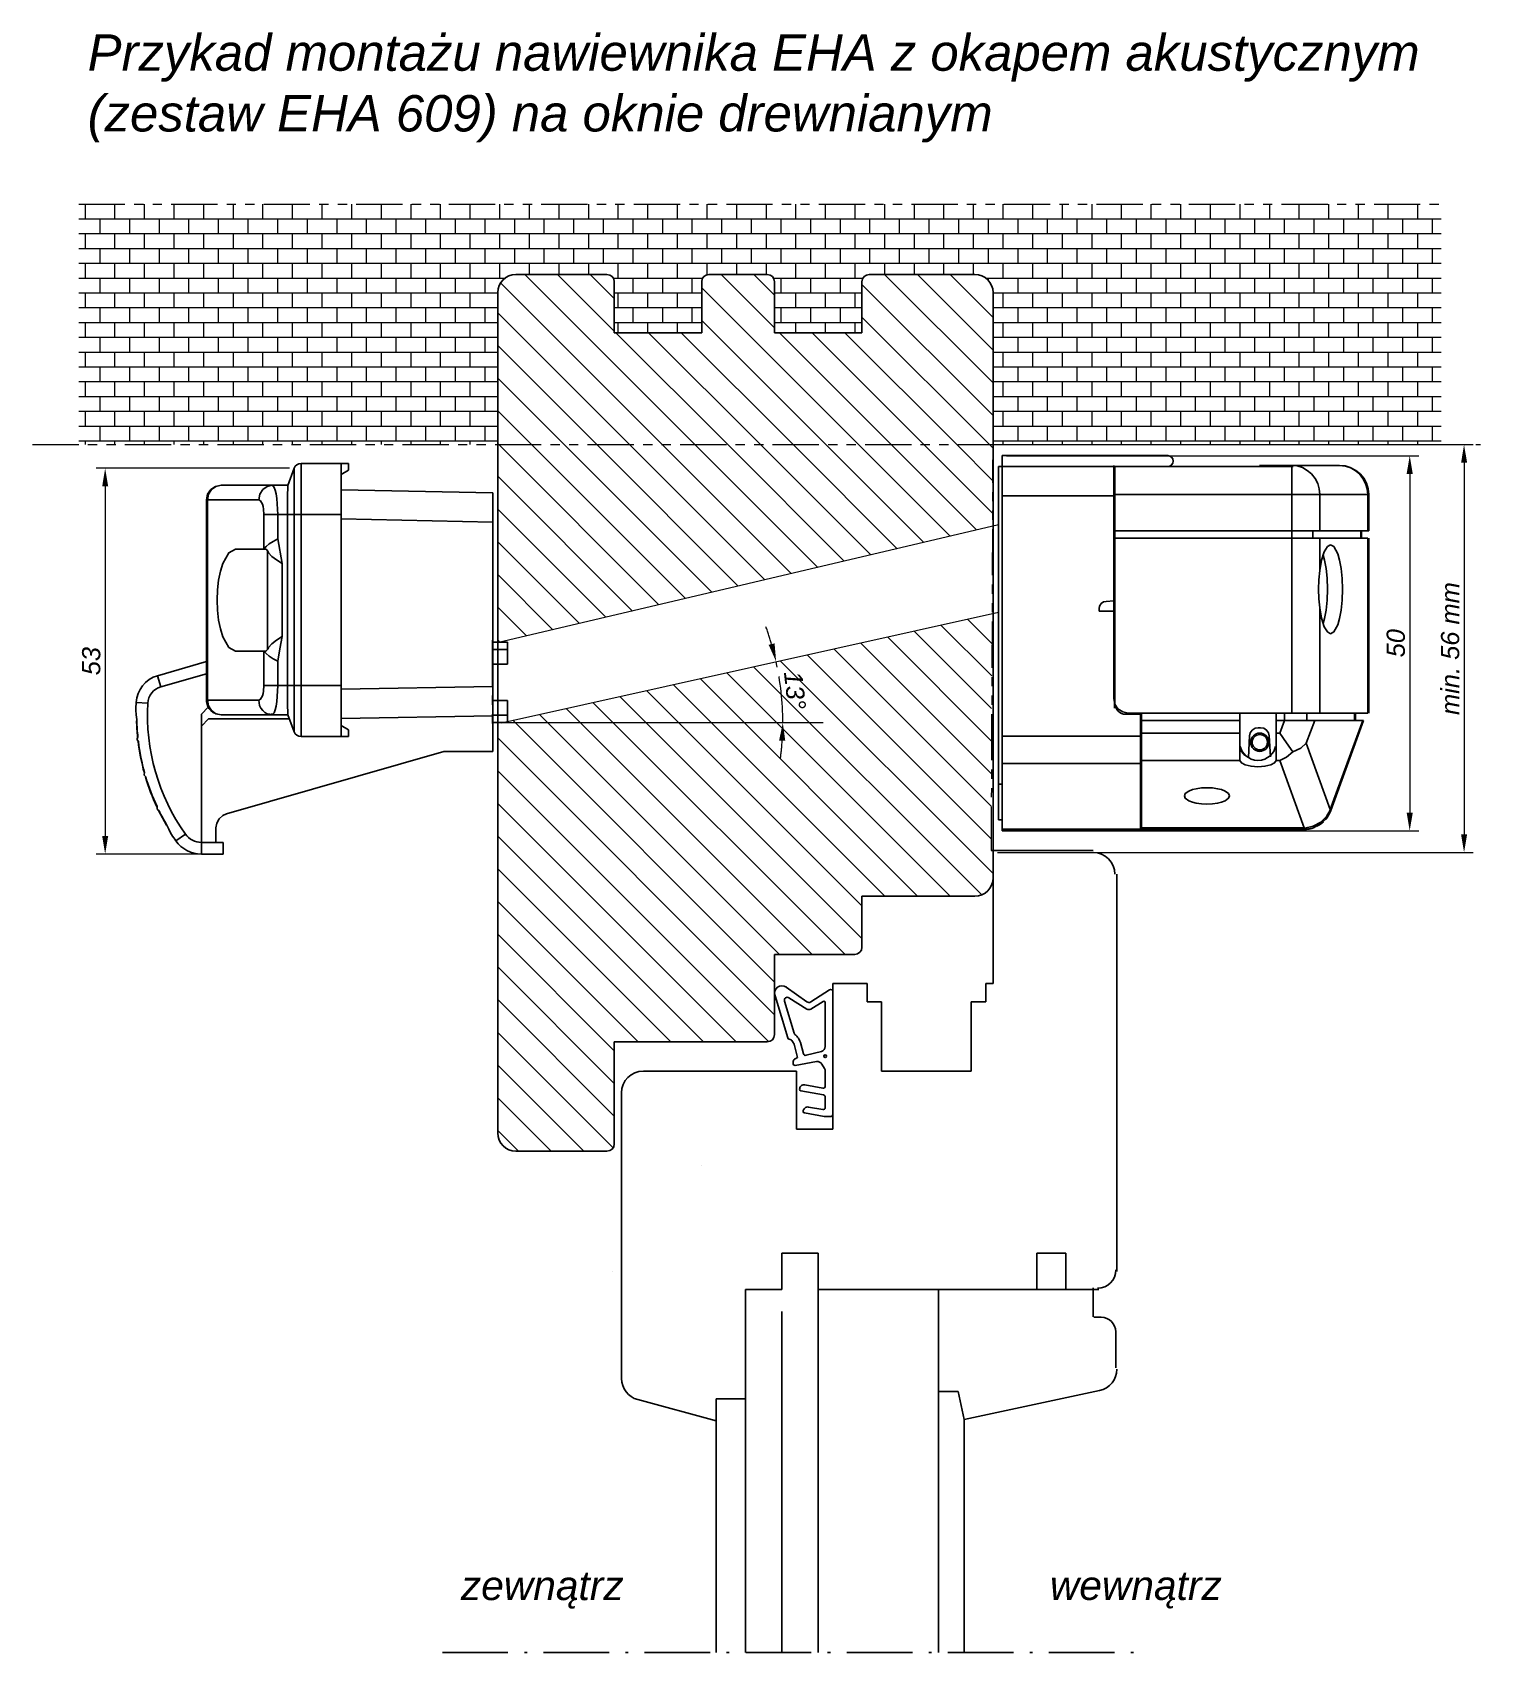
# Model space of a CAD drawing. Extents: x 147 to 348, y 40 to 262.
import ezdxf

# ---------------------------------------------------------------- set-up
doc = ezdxf.new("R2010")
doc.units = 0
doc.linetypes.add('ACAD_ISO10W100', pattern=[18.5, 12, -3, 0.5, -3])
doc.linetypes.add('PHANTOM', pattern=[12.7, 6.35, -1.27, 1.27, -1.27, 1.27, -1.27])
doc.layers.get('0').update_dxf_attribs({"linetype": 'CONTINUOUS'})
doc.layers.get('DEFPOINTS').update_dxf_attribs({"linetype": 'CONTINUOUS'})
for name, color, linetype in [('KONTURY', 7, 'CONTINUOUS'), ('POMOCNA', 1, 'CONTINUOUS'), ('WYM_GLOB', 5, 'CONTINUOUS')]:
    doc.layers.add(name, color=color, linetype=linetype)
doc.styles.get("Standard").update_dxf_attribs({"font": 'ARIALI.TTF'})
doc.dimstyles.get("Standard").update_dxf_attribs({"dimtxt": 0.18, "dimasz": 0.18, "dimexe": 0.18, "dimexo": 0.0625, "dimgap": 0.09, "dimtad": 0, "dimtih": 1, "dimtoh": 1, "dimdec": 4, "dimzin": 0, "dimdsep": 46, "dimtxsty": 'Standard', "dimcen": 0.09, "dimadec": 0, "dimazin": 0, "dimtfac": 1, "dimtdec": 4, "dimtofl": 0, "dimtmove": 0, "dimatfit": 3, "dimfxl": 0, "dimtolj": 1, "dimtzin": 0, "dimarcsym": 0})
pattern_1 = [(135, (16.253, 0.8548), (-2.245064, -2.245064), [])]

# ---------------------------------------------------------------- blocks, each defined once
blk = doc.blocks.new('A$C180D4E48')
at = {"color": 7}
blk.add_text('wewnątrz', height=4, dxfattribs=at).set_placement((0.47, 1.42))
blk = doc.blocks.new('A$C5F74004E')
at = {"color": 7}
blk.add_text('zewnątrz', height=4, dxfattribs=at).set_placement((0.45, 1.4))
blk = doc.blocks.new('łącznik akustyczny')
at = {"color": 7, "linetype": 'Continuous'}
for p, q in [((26.98, -4.45), (4.23, -4.45)), ((11.48, -5.95), (4.23, -5.95)), ((26.98, -5.95), (11.48, -5.95)), ((11.48, -9.95), (11.48, -5.95)), ((26.98, -4.45), (26.98, -5.95)), ((26.98, -5.95), (26.98, -9.95)), ((26.98, -5.95), (27.48, -5.95)), ((27.48, -49.54), (27.48, -5.95)), ((11.48, -38.45), (11.48, -9.95)), ((11.48, -9.95), (26.98, -9.95)), ((26.98, -9.95), (26.98, -42.96)), ((9.98, -39.95), (7.98, -39.95)), ((7.98, -39.95), (7.98, -42.96)), ((7.98, -42.96), (7.98, -46.72)), ((7.98, -42.96), (26.98, -42.96)), ((26.98, -42.96), (26.98, -46.72)), ((7.98, -55.71), (7.98, -46.72)), ((7.98, -46.72), (26.98, -46.72)), ((26.98, -46.72), (26.98, -55.71)), ((26.98, -49.54), (27.48, -49.54)), ((27.48, -54.45), (27.48, -49.54)), ((26.98, -54.45), (27.48, -54.45)), ((7.98, -55.95), (7.98, -55.71)), ((26.98, -55.71), (7.98, -55.71)), ((26.98, -55.95), (7.98, -55.95)), ((26.98, -55.71), (26.98, -55.95))]:
    blk.add_line(p, q, dxfattribs=at)
for centre, radius, start, end in [((4.23, -5.2), 0.75, 90, 270), ((9.98, -38.45), 1.5, 270, 360)]:
    blk.add_arc(centre, radius, start, end, dxfattribs=at)
blk = doc.blocks.new('*D25')
at = {"layer": 'DEFPOINTS', "color": 0, "linetype": 'Continuous', "lineweight": 0}
for p in [(280.25, 204.05), (280.25, 152.55), (336.21, 152.55)]:
    blk.add_point(p, dxfattribs=at)
at = {"layer": 'POMOCNA', "color": 0, "linetype": 'Continuous', "lineweight": 0}
for p, q in [((280.88, 204.05), (337.46, 204.05)), ((336.21, 201.55), (336.21, 155.05)), ((280.88, 152.55), (337.46, 152.55))]:
    blk.add_line(p, q, dxfattribs=at)
for points in [[(335.79, 201.55), (336.63, 201.55), (336.21, 204.05)], [(335.79, 155.05), (336.63, 155.05), (336.21, 152.55)]]:
    blk.add_solid(points, dxfattribs=at)
at = {"layer": 'POMOCNA', "color": 0, "linetype": 'Continuous', "lineweight": 0, "insert": (334.31, 178.3), "char_height": 2.5, "attachment_point": 5, "rotation": 90}
blk.add_mtext('\\A1;{\\fArial|b0|i1|c238|p34;50}', dxfattribs=at)
blk = doc.blocks.new('*D26')
at = {"layer": 'DEFPOINTS', "color": 0, "linetype": 'PHANTOM', "lineweight": 0}
for p in [(279.75, 182.55), (250.06, 170.23), (210.36, 167.43), (211.56, 167.38), (268.25, 167.43)]:
    blk.add_point(p, dxfattribs=at)
at = {"layer": 'POMOCNA', "color": 0, "linetype": 'PHANTOM', "lineweight": 0}
for start, end in [(16.2709, 20.002), (0, 12.5399), (352.5379, 356.2689)]:
    blk.add_arc((211.76, 167.43), 38.4, start, end, dxfattribs=at)
for points in [[(249.03, 178.29), (248.22, 178.08), (249.25, 175.77)], [(249.66, 164.94), (250.5, 164.92), (250.16, 167.43)]]:
    blk.add_solid(points, dxfattribs=at)
at = {"layer": 'POMOCNA', "color": 0, "linetype": 'PHANTOM', "lineweight": 0, "insert": (251.82, 171.83), "char_height": 2.5, "attachment_point": 5, "rotation": 276.2699}
blk.add_mtext('\\A1;13°', dxfattribs=at)
blk = doc.blocks.new('*D27')
at = {"layer": 'DEFPOINTS', "color": 0, "linetype": 'Continuous', "lineweight": 0}
for p in [(278.97, 205.57), (279.03, 149.58), (343.67, 149.58)]:
    blk.add_point(p, dxfattribs=at)
at = {"layer": 'POMOCNA', "color": 0, "linetype": 'Continuous', "lineweight": 0}
for p, q in [((279.6, 205.57), (344.92, 205.57)), ((343.67, 203.07), (343.67, 152.08)), ((279.65, 149.58), (344.92, 149.58))]:
    blk.add_line(p, q, dxfattribs=at)
for points in [[(343.26, 203.07), (344.09, 203.07), (343.67, 205.57)], [(343.26, 152.08), (344.09, 152.08), (343.67, 149.58)]]:
    blk.add_solid(points, dxfattribs=at)
at = {"layer": 'POMOCNA', "color": 0, "linetype": 'Continuous', "lineweight": 0, "insert": (341.77, 177.57), "char_height": 2.5, "attachment_point": 5, "rotation": 90}
blk.add_mtext('\\A1;{\\fArial|b0|i1|c238|p34;min. 56 mm}', dxfattribs=at)
blk = doc.blocks.new('*D28')
at = {"layer": 'DEFPOINTS', "color": 0, "linetype": 'Continuous', "lineweight": 0}
for p in [(183.09, 202.32), (157.15, 149.36), (173.36, 149.36)]:
    blk.add_point(p, dxfattribs=at)
at = {"layer": 'POMOCNA', "color": 0, "linetype": 'Continuous', "lineweight": 0}
for p, q in [((182.47, 202.32), (155.9, 202.32)), ((157.15, 199.82), (157.15, 151.86)), ((172.73, 149.36), (155.9, 149.36))]:
    blk.add_line(p, q, dxfattribs=at)
for points in [[(156.74, 199.82), (157.57, 199.82), (157.15, 202.32)], [(156.74, 151.86), (157.57, 151.86), (157.15, 149.36)]]:
    blk.add_solid(points, dxfattribs=at)
at = {"layer": 'POMOCNA', "color": 0, "linetype": 'Continuous', "lineweight": 0, "insert": (155.25, 175.84), "char_height": 2.5, "attachment_point": 5, "rotation": 90}
blk.add_mtext('\\A1;{\\fArial|b0|i1|c238|p34;53}', dxfattribs=at)

msp = doc.modelspace()

# ---------------------------------------------------------------- hatches: boundary and pattern name
at = {"layer": 'POMOCNA', "linetype": 'PHANTOM', "lineweight": 0}
h = msp.add_hatch(dxfattribs=at)
h.set_pattern_fill('AR-B816', color=0, scale=0.01, style=0)
h.set_pattern_definition([(0, (16.253, 0.8548), (0, 2.032), []), (90, (16.253, 0.8548), (-2.032, 2.032), [2.032, -2.032])])
h.paths.add_polyline_path([(213.52611, 228.92796), (226.02611, 228.92796, -0.414213562), (227.02611, 227.92796), (227.02611, 220.92796), (239.02611, 220.92796), (239.02611, 227.92796, -0.414213562), (240.02611, 228.92796), (248.02611, 228.92796, -0.414213562), (249.02611, 227.92796), (249.02611, 220.92796), (261.02611, 220.92796), (261.02611, 227.92796, -0.414213562), (262.02611, 228.92796), (276.52611, 228.92796, -0.414213562), (279.02611, 226.42796), (279.02611, 205.56694), (340.52688, 205.56694), (340.52688, 238.59157), (153.51485, 238.59157), (153.51485, 205.56694), (211.02611, 205.56694), (211.02611, 226.42796, -0.414213562)])
at = {"layer": 'POMOCNA', "linetype": 'Continuous', "lineweight": 0}
h = msp.add_hatch(dxfattribs=at)
h.set_pattern_fill('ANSI31', color=0, angle=90, style=0)
h.set_pattern_definition(pattern_1)
h.paths.add_polyline_path([(227.02611, 227.92796, 0.414213562), (226.02611, 228.92796), (213.52611, 228.92796, 0.414213562), (211.02611, 226.42796), (211.02611, 205.56694), (279.02611, 205.56694), (279.02611, 226.42796, 0.414213562), (276.52611, 228.92796), (262.02611, 228.92796, 0.414213562), (261.02611, 227.92796), (261.02611, 220.92796), (249.02611, 220.92796), (249.02611, 227.92796, 0.414213562), (248.02611, 228.92796), (240.02611, 228.92796, 0.414213562), (239.02611, 227.92796), (239.02611, 220.92796), (227.02611, 220.92796)])
h = msp.add_hatch(dxfattribs=at)
h.set_pattern_fill('ANSI31', color=0, angle=90, style=0)
h.set_pattern_definition(pattern_1)
h.paths.add_polyline_path([(278.92771, 194.35819), (278.97179, 205.56694), (211.02611, 205.56694), (211.02611, 178.42997), (211.2671, 178.42997)])
h = msp.add_hatch(dxfattribs=at)
h.set_pattern_fill('ANSI31', color=0, angle=90, style=0)
h.set_pattern_definition(pattern_1)
h.paths.add_polyline_path([(249.02611, 135.57806), (260.02611, 135.57806, 0.414213562), (261.02611, 136.57806), (261.02611, 143.57806), (276.52611, 143.57806, 0.414213562), (279.02611, 146.07806), (279.02611, 149.85129), (278.75269, 149.85129), (278.88052, 182.35841), (212.35657, 167.56182), (212.35657, 167.42997), (211.02611, 167.42997), (211.02611, 111.07806, 0.414213562), (213.52611, 108.57806), (226.02611, 108.57806, 0.414213562), (227.02611, 109.57806), (227.02611, 123.57806), (248.02611, 123.57806, 0.414213562), (249.02611, 124.57806)])
h.paths.add_polyline_path([(253.38278, 175.0358), (254.04133, 169.04185), (250.26121, 168.62653), (249.60266, 174.62048)], flags=24)

# ---------------------------------------------------------------- linework, layer by layer
at = {"color": 7, "linetype": 'Continuous'}
for p, q in [((184.03067, 202.97997), (189.55657, 202.97997)), ((184.03067, 202.97997), (184.03067, 195.97997)), ((189.55657, 202.97997), (189.55657, 195.97997)), ((189.55657, 202.97997), (190.55657, 202.97997)), ((190.55657, 202.97997), (190.55657, 202.03882)), ((295.58104, 202.71034), (295.58104, 198.71034)), ((295.80424, 202.5765), (320.23236, 202.5765)), ((315.58104, 202.71034), (326.58104, 202.71034)), ((320.00915, 202.71034), (326.58104, 202.71034)), ((320.00915, 198.71034), (320.00915, 202.71034)), ((183.09098, 202.32199), (182.23625, 199.97364)), ((189.55657, 201.46147), (190.55657, 202.03882)), ((171.05657, 197.97997), (171.05657, 170.47997)), ((171.17718, 197.97997), (171.05657, 197.97997)), ((171.17718, 197.97997), (171.17718, 170.47997)), ((171.17718, 197.97997), (178.22097, 197.97997)), ((173.05657, 199.97997), (180.10036, 199.97997)), ((180.10036, 199.97997), (182.23855, 199.97997)), ((189.55657, 199.36328), (210.35657, 198.92976)), ((210.35657, 194.93034), (210.35657, 198.92976)), ((295.58104, 198.71034), (295.58104, 193.71034)), ((295.58104, 198.71034), (320.00915, 198.71034)), ((320.00915, 198.71034), (320.00915, 193.71034)), ((320.00915, 198.71034), (323.87286, 198.71034)), ((323.87286, 193.71034), (323.87286, 198.71034)), ((323.87286, 198.71034), (330.44474, 198.71034)), ((330.44474, 198.71034), (330.44474, 193.71034)), ((330.44474, 198.71034), (330.58104, 198.71034)), ((330.58104, 198.71034), (330.58104, 193.71034)), ((178.94891, 191.22997), (178.94891, 195.97997)), ((180.8283, 195.97997), (178.94891, 195.97997)), ((182.15666, 195.97997), (180.8283, 195.97997)), ((180.8283, 192.63039), (180.8283, 195.97997)), ((182.15666, 195.97997), (182.15666, 172.47997)), ((182.15666, 195.97997), (183.09098, 195.97997)), ((184.03067, 195.97997), (183.09098, 195.97997)), ((183.09098, 195.97997), (183.09098, 172.47997)), ((184.03067, 195.97997), (189.55657, 195.97997)), ((184.03067, 172.47997), (184.03067, 195.97997)), ((189.55657, 195.97997), (189.55657, 172.47997)), ((210.35657, 194.93034), (189.55657, 195.36386)), ((210.35657, 172.34828), (210.35657, 194.93034)), ((295.58104, 193.71034), (320.00915, 193.71034)), ((295.58104, 193.71034), (295.58104, 192.71034)), ((320.00915, 193.71034), (323.87286, 193.71034)), ((320.00915, 193.71034), (320.00915, 192.71034)), ((322.90693, 192.71034), (322.90693, 193.71034)), ((323.87286, 193.71034), (330.44474, 193.71034)), ((329.47882, 193.71034), (329.47882, 192.71034)), ((329.58104, 192.71034), (329.58104, 193.71034)), ((330.44474, 193.71034), (330.58104, 193.71034)), ((181.42788, 189.22997), (180.8283, 192.63039)), ((295.58104, 170.71034), (295.58104, 192.71034)), ((295.58104, 192.71034), (320.00915, 192.71034)), ((323.87286, 192.71034), (320.00915, 192.71034)), ((320.00915, 192.71034), (322.90693, 192.71034)), ((320.00915, 192.71034), (320.00915, 168.71034)), ((323.87286, 192.71034), (330.44474, 192.71034)), ((323.87286, 188.27368), (323.87286, 192.71034)), ((330.44474, 192.71034), (330.44474, 168.71034)), ((330.58104, 192.71034), (330.58104, 168.71034)), ((175.06024, 191.22997), (178.94891, 191.22997)), ((178.94891, 191.22997), (179.17515, 191.22997)), ((179.42788, 177.447), (179.42788, 191.01164)), ((181.42788, 179.22997), (181.42788, 189.22997)), ((293.58104, 182.71034), (293.58104, 183.05175)), ((295.58104, 182.71034), (293.58104, 182.71034)), ((294.5287, 184.05038), (295.58104, 184.10553)), ((323.87286, 168.71034), (323.87286, 183.147)), ((212.35657, 178.42997), (210.35657, 178.42997)), ((212.35657, 177.42997), (212.35657, 178.42997)), ((164.34607, 173.84993), (171.05657, 175.77413)), ((178.94891, 177.22997), (175.06024, 177.22997)), ((179.17538, 177.22997), (178.94891, 177.22997)), ((178.94891, 172.47997), (178.94891, 177.22997)), ((180.8283, 172.47997), (180.8283, 175.82956)), ((212.35657, 177.42997), (210.35657, 177.42997)), ((212.35657, 175.42997), (212.35657, 177.42997)), ((164.78709, 172.31191), (164.34607, 173.84993)), ((171.05657, 174.10965), (164.78709, 172.31191)), ((210.35657, 175.42997), (212.35657, 175.42997)), ((178.94891, 172.47997), (180.8283, 172.47997)), ((182.15666, 172.47997), (180.8283, 172.47997)), ((183.09098, 172.47997), (182.15666, 172.47997)), ((183.09098, 172.47997), (184.03067, 172.47997)), ((184.03067, 172.47997), (184.03067, 165.47997)), ((189.55657, 172.47997), (184.03067, 172.47997)), ((189.55657, 172.47997), (189.55657, 165.47997)), ((189.55657, 171.98522), (210.35657, 172.34828)), ((210.35657, 168.34889), (210.35657, 172.34828)), ((161.40398, 170.16587), (161.40398, 170.16587)), ((163.00146, 170.07595), (161.40398, 170.16587)), ((170.35657, 168.56016), (171.30746, 169.51105)), ((171.05657, 170.47997), (171.17718, 170.47997)), ((171.17718, 170.47997), (178.22097, 170.47997)), ((212.35657, 170.42997), (210.35657, 170.42997)), ((212.35657, 168.42997), (212.35657, 170.42997)), ((170.35657, 168.56016), (170.35657, 166.92999)), ((171.35657, 167.92997), (170.35657, 166.92997)), ((170.35657, 166.92997), (170.35657, 150.96016)), ((182.43874, 167.92997), (171.35657, 167.92997)), ((180.10036, 168.47997), (173.05657, 168.47997)), ((179.75838, 168.51336), (180.23282, 168.54675)), ((179.76569, 168.5479), (180.10036, 168.47997)), ((179.93303, 168.56016), (180.17686, 168.56016)), ((180.22483, 168.61044), (180.10036, 168.47997)), ((182.23855, 168.47997), (180.10036, 168.47997)), ((182.23625, 168.4863), (183.09098, 166.13795)), ((210.35657, 168.34889), (189.55657, 167.98583)), ((190.55657, 166.42113), (189.55657, 166.99848)), ((210.35657, 168.42997), (212.35657, 168.42997)), ((210.35657, 163.42997), (210.35657, 168.34889)), ((210.35657, 167.42997), (212.35657, 167.42997)), ((212.35657, 168.42997), (212.35657, 167.42997)), ((320.00915, 168.71034), (297.58104, 168.71034)), ((299.38104, 168.71034), (299.38104, 167.71034)), ((299.38104, 167.71034), (312.88104, 167.71034)), ((299.38104, 167.71034), (299.38104, 165.96395)), ((312.88104, 168.71034), (312.88104, 167.71034)), ((312.88104, 167.71034), (312.88104, 165.96395)), ((317.88104, 168.71034), (317.88104, 167.71034)), ((317.88104, 167.71034), (317.88104, 165.96395)), ((317.88104, 167.71034), (319.04339, 167.71034)), ((319.04339, 167.71034), (318.38533, 165.96395)), ((319.04168, 168.71034), (319.65915, 168.71034)), ((319.04168, 167.71034), (319.04168, 168.71034)), ((319.04339, 167.71034), (323.18959, 167.71034)), ((320.00915, 168.71034), (323.87286, 168.71034)), ((323.18959, 167.71034), (322.01602, 164.59587)), ((322.08071, 168.71034), (322.08071, 167.71034)), ((323.18959, 167.71034), (329.75296, 167.71034)), ((330.44474, 168.71034), (323.87286, 168.71034)), ((325.29673, 155.46694), (329.75296, 167.71034)), ((329.88104, 167.71034), (325.37943, 155.34226)), ((328.65293, 167.71034), (328.65293, 168.71034)), ((328.75104, 168.71034), (328.75104, 167.71034)), ((329.75296, 167.71034), (329.88104, 167.71034)), ((184.03067, 165.47997), (189.55657, 165.47997)), ((189.55657, 165.47997), (190.55657, 165.47997)), ((190.55657, 165.47997), (190.55657, 166.42113)), ((299.38104, 165.96395), (299.38104, 162.20518)), ((299.38104, 165.96395), (312.88104, 165.96395)), ((312.88104, 165.96395), (312.88104, 164.71034)), ((312.88104, 164.71034), (312.88104, 162.25585)), ((314.22144, 165.57315), (314.0674, 162.63394)), ((315.74228, 166.71034), (315.4198, 166.71034)), ((317.08974, 162.72816), (316.94064, 165.57315)), ((317.88104, 165.96395), (317.88104, 164.71034)), ((317.88104, 165.96395), (318.38533, 165.96395)), ((317.88104, 164.71034), (317.88104, 162.25585)), ((322.01602, 164.59587), (325.29673, 155.46694)), ((173.80529, 154.87557), (203.63803, 163.42997)), ((203.63803, 163.42997), (210.35657, 163.42997)), ((299.38104, 162.20518), (299.38104, 152.95157)), ((312.88452, 162.20518), (299.38104, 162.20518)), ((312.88452, 162.20518), (312.88104, 162.25585)), ((317.88104, 162.25585), (317.87756, 162.20518)), ((317.87756, 162.20518), (318.38533, 162.20518)), ((318.38533, 162.20518), (321.71084, 152.95157)), ((325.29673, 155.46694), (325.28155, 155.38149)), ((325.35227, 155.26985), (325.37943, 155.34226)), ((168.15587, 152.10036), (166.84879, 151.17757)), ((172.35657, 150.96016), (172.35657, 152.95305)), ((299.38104, 152.95157), (299.38104, 152.71034)), ((321.71084, 152.95157), (299.38104, 152.95157)), ((321.62065, 152.71034), (299.38104, 152.71034)), ((321.62065, 152.71034), (315.88104, 152.71034)), ((321.75049, 152.71245), (321.62065, 152.71034)), ((321.71084, 152.95157), (321.82734, 152.91757)), ((166.84879, 151.17757), (166.84879, 151.17757)), ((170.35657, 150.96016), (172.35657, 150.96016)), ((170.35657, 150.96016), (170.35657, 149.36016)), ((173.35657, 149.36016), (170.35657, 149.36016)), ((173.35657, 150.96016), (172.35657, 150.96016)), ((173.35657, 150.96016), (173.35657, 149.36016))]:
    msp.add_line(p, q, dxfattribs=at)
at = {"color": 0}
for p, q in [((249.10346, 129.8791), (250.8481, 124.13204)), ((250.40308, 129.18243), (251.71909, 124.75674)), ((253.48254, 128.081), (250.9987, 129.63551)), ((253.99964, 129.06633), (256.56346, 130.72052)), ((254.01406, 128.08162), (255.68099, 129.13033)), ((257.02611, 130.46843), (257.02611, 113.62546)), ((255.98749, 122.95107), (255.98749, 128.96105)), ((251.51149, 123.63695), (251.72622, 123.25333)), ((251.72622, 123.25333), (252.18699, 121.43494)), ((252.29684, 124.07653), (252.51157, 123.6929)), ((252.51157, 123.6929), (252.59865, 123.47439)), ((252.59865, 123.47439), (252.98549, 121.94777)), ((251.84838, 120.34684), (254.80482, 120.86437)), ((252.18699, 121.43494), (251.87727, 121.26743)), ((253.35093, 121.73089), (255.46165, 122.27308)), ((255.52996, 120.52791), (255.89194, 119.9082)), ((255.98749, 117.51577), (255.98749, 119.55514)), ((252.46197, 117.08721), (252.4799, 117.18559)), ((255.74129, 116.2862), (252.62287, 116.85459)), ((255.6337, 117.22064), (253.17777, 117.66828)), ((255.98749, 114.57049), (255.98749, 115.99106)), ((255.82611, 113.32546), (253.13536, 113.8159)), ((255.6337, 114.27536), (253.67777, 114.63186)), ((256.72611, 113.32546), (255.82611, 113.32546))]:
    msp.add_line(p, q, dxfattribs=at)
msp.add_line((250.64396, 131.10247), (253.43762, 129.076))
at = {"color": 0, "linetype": 'Continuous'}
msp.add_line((239.02611, 106.57806), (239.02611, 106.57806), dxfattribs=at)
at = {"color": 7, "linetype": 'Continuous', "flags": 128}
for points in [[(184.03067, 202.97997), (183.72997, 202.93369), (183.4571, 202.79912), (183.23732, 202.58873), (183.09098, 202.32199)], [(320.00915, 202.71034), (320.76292, 202.63348), (321.48773, 202.40586), (322.15571, 202.03622), (322.7412, 201.53877), (323.22171, 200.93262), (323.57875, 200.24108), (323.79862, 199.4907), (323.87286, 198.71034)], [(330.44474, 198.71034), (330.3705, 199.4907), (330.15063, 200.24108), (329.79359, 200.93262), (329.31309, 201.53877), (328.7276, 202.03622), (328.05961, 202.40586), (327.33481, 202.63348), (326.58104, 202.71034)], [(183.09098, 195.97997), (183.09098, 198.40695), (183.09098, 200.46446), (183.09098, 201.83924), (183.09098, 202.32199)], [(173.05657, 199.97997), (172.2912, 199.82773), (171.64236, 199.39418), (171.20881, 198.74534), (171.05657, 197.97997)], [(173.05657, 199.97997), (172.33736, 199.82773), (171.72764, 199.39419), (171.32024, 198.74534), (171.17718, 197.97997)], [(178.22097, 197.97997), (178.36403, 198.74534), (178.77143, 199.39419), (179.38115, 199.82773), (180.10036, 199.97997)], [(178.94891, 195.97997), (178.8978, 196.71616), (178.83026, 197.07439), (178.73571, 197.39419), (178.48893, 197.83955), (178.22097, 197.97997)], [(180.8283, 195.97997), (180.77719, 197.45235), (180.71053, 198.16069), (180.61509, 198.8084), (180.5063, 199.29973), (180.36831, 199.69912), (180.10036, 199.97997)], [(182.23625, 199.97364), (182.20599, 199.60766), (182.18018, 198.72784), (182.16254, 197.41665), (182.15666, 195.97997)], [(178.94891, 191.22997), (179.24159, 191.58007), (179.68115, 191.93018), (180.22689, 192.28028), (180.8283, 192.63039)], [(325.35603, 191.81034), (324.90682, 191.57544), (324.476, 190.85069), (324.11874, 189.69625), (323.87286, 188.27368)], [(325.35603, 179.61034), (325.81369, 179.85434), (326.33672, 180.83034), (326.58749, 181.69938), (326.79823, 182.83975), (326.94023, 184.2088), (326.99052, 185.71034), (326.94023, 187.21188), (326.79823, 188.58093), (326.58749, 189.7213), (326.33672, 190.59034), (325.81369, 191.56634), (325.35603, 191.81034)], [(175.06024, 177.22997), (174.11047, 177.73454), (173.28687, 179.20396), (172.96267, 180.25663), (172.71755, 181.47831), (172.56452, 182.82202), (172.51245, 184.22997), (172.56452, 185.63792), (172.71755, 186.98163), (172.96267, 188.20332), (173.28687, 189.25598), (174.11047, 190.7254), (175.06024, 191.22997)], [(179.17515, 191.22997), (179.19369, 191.2282), (179.20332, 191.22632), (179.2133, 191.22362), (179.25615, 191.20347), (179.34837, 191.12122), (179.43639, 190.99992), (179.52077, 190.84041)], [(179.53907, 190.86482), (179.58013, 190.72997), (180.01367, 190.22997), (180.66252, 189.72997), (181.42788, 189.22997)], [(324.32856, 190.37425), (324.51695, 189.72131), (324.7278, 188.58134), (324.86962, 187.21197), (324.9199, 185.71034), (324.86966, 184.2088), (324.72767, 182.83939), (324.51696, 181.69936), (324.32855, 181.04646)], [(323.87286, 183.147), (323.73454, 184.3952), (323.67522, 185.71034), (323.73454, 187.02549), (323.87286, 188.27368)], [(293.58104, 183.05175), (293.64707, 183.4091), (293.85566, 183.7401), (294.1753, 183.96574), (294.5287, 184.05038)], [(323.87286, 183.147), (324.11874, 181.72443), (324.476, 180.56999), (324.90682, 179.84524), (325.35603, 179.61034)], [(181.42788, 179.22997), (180.66252, 178.72997), (180.01367, 178.22997), (179.58013, 177.72997), (179.53904, 177.59503)], [(180.8283, 175.82956), (181.12809, 177.52979), (181.42788, 179.22997)], [(178.94891, 177.22997), (179.24159, 176.87987), (179.68115, 176.52976), (180.22689, 176.17966), (180.8283, 175.82956)], [(179.52079, 177.61958), (179.4363, 177.45874), (179.34829, 177.33601), (179.25628, 177.25405), (179.21337, 177.23529), (179.2034, 177.23295), (179.19379, 177.23139), (179.17538, 177.22997)], [(178.22097, 170.47997), (178.48893, 170.6204), (178.73571, 171.06576), (178.83026, 171.38555), (178.8978, 171.74378), (178.94891, 172.47997)], [(180.8283, 172.47997), (180.77719, 171.00759), (180.71054, 170.2993), (180.61509, 169.65154), (180.50631, 169.16023), (180.36831, 168.76082), (180.22483, 168.61044)], [(182.23625, 168.4863), (182.20599, 168.85228), (182.18018, 169.73171), (182.16254, 171.04321), (182.15666, 172.47997)], [(183.09098, 166.13795), (183.09098, 166.62071), (183.09098, 167.99548), (183.09098, 170.05299), (183.09098, 172.47997)], [(161.36376, 169.13673), (161.42236, 168.46546), (161.48735, 167.84848), (161.49511, 167.6709)], [(171.05657, 170.47997), (171.05657, 170.47958), (171.05657, 170.47882), (171.05657, 170.47615), (171.05662, 170.4663), (171.05723, 170.42849), (171.06652, 170.28075), (171.2088, 169.71462), (171.31092, 169.5039), (171.3957, 169.36573), (171.64219, 169.06593), (171.97068, 168.80043), (172.4042, 168.58936), (173.05657, 168.47997)], [(171.17718, 170.47997), (171.32024, 169.7146), (171.72764, 169.06576), (172.33736, 168.63221), (173.05657, 168.47997)], [(178.22097, 170.47997), (178.35293, 169.74378), (178.52732, 169.38555), (178.77143, 169.06576), (179.07194, 168.80598), (179.40857, 168.62039), (179.76569, 168.5479)], [(297.58104, 168.71034), (296.81567, 168.86258), (296.16682, 169.29613), (295.73328, 169.94498), (295.58104, 170.71034)], [(161.63971, 165.43527), (161.54392, 165.1606), (161.54635, 165.11087), (161.54676, 165.10712)], [(161.54676, 165.10712), (161.5472, 165.10337), (161.55594, 165.05436), (161.71067, 164.80802)], [(184.03067, 165.47997), (183.72997, 165.52625), (183.4571, 165.66082), (183.23732, 165.87121), (183.09098, 166.13795)], [(315.4198, 166.71034), (314.97513, 166.62491), (314.59377, 166.38079), (314.33002, 166.01273), (314.22144, 165.57315)], [(316.94064, 165.57315), (316.83205, 166.01273), (316.56831, 166.38079), (316.18695, 166.62491), (315.74228, 166.71034)], [(318.38533, 165.96395), (319.31293, 164.62315), (320.1602, 163.39846)], [(320.1602, 163.39846), (321.24337, 163.90611), (322.01602, 164.59587)], [(312.88104, 163.65803), (312.92504, 163.571), (313.43088, 163.02281), (313.70603, 162.85471)], [(317.81114, 164.12332), (317.54384, 163.45643), (317.05605, 162.85445), (316.32316, 162.39466), (315.86969, 162.25856), (315.3817, 162.21034), (314.89416, 162.25821), (314.44038, 162.39406), (313.70682, 162.85374), (313.21944, 163.45436), (312.95094, 164.12332)], [(320.1602, 163.39846), (319.29113, 162.68063), (318.38533, 162.20518)], [(162.55596, 160.54975), (162.50705, 160.263), (162.51769, 160.21436), (162.51872, 160.21073)], [(162.51872, 160.21073), (162.51977, 160.20711), (162.53652, 160.16022), (162.72996, 159.94296)], [(317.87756, 162.20518), (317.66176, 161.88053), (317.12806, 161.60231), (316.33171, 161.41162), (315.86671, 161.3606), (315.38104, 161.34327), (314.89536, 161.3606), (314.43037, 161.41162), (313.63402, 161.60231), (313.10032, 161.88053), (312.88452, 162.20518)], [(311.48104, 157.33959), (311.35704, 157.65552), (310.86104, 158.01658), (310.38233, 158.20109), (309.83986, 158.33516), (309.12537, 158.43471), (308.38104, 158.4679), (307.63675, 158.43472), (306.92222, 158.33516), (306.37978, 158.2011), (305.90104, 158.01658), (305.40504, 157.65552), (305.28104, 157.33959)], [(164.26965, 155.8838), (164.26897, 155.5929), (164.28753, 155.5467), (164.28914, 155.5433)], [(305.28104, 157.33959), (305.40504, 157.02367), (305.90104, 156.66261), (306.37975, 156.47809), (306.92222, 156.34403), (307.63671, 156.24447), (308.38104, 156.21128), (309.12532, 156.24447), (309.83986, 156.34403), (310.3823, 156.47808), (310.86104, 156.66261), (311.35704, 157.02367), (311.48104, 157.33959)], [(164.28914, 155.5433), (164.29078, 155.5399), (164.31507, 155.49644), (164.54186, 155.31426)], [(172.35657, 152.95305), (172.46929, 153.61498), (172.79471, 154.20229), (173.29619, 154.6488), (173.80529, 154.87557)], [(321.75049, 152.71245), (322.88302, 152.91476), (323.93116, 153.44514), (324.78314, 154.26112), (325.35227, 155.26985)], [(325.28155, 155.38149), (324.78566, 154.52616), (323.99624, 153.74427), (322.97725, 153.1811), (321.82735, 152.91757)], [(325.28155, 155.38149), (325.27358, 155.30631), (325.27507, 155.25297), (325.28977, 155.19317), (325.31302, 155.19016), (325.32901, 155.21512), (325.34014, 155.23959), (325.35227, 155.26985)], [(165.60394, 153.34171), (165.89454, 152.77957), (166.13403, 152.26621), (166.26932, 152.02901)], [(321.82735, 152.91757), (321.87329, 152.90062), (321.91131, 152.87845), (321.95222, 152.83815), (321.9629, 152.77207), (321.90128, 152.73025), (321.84055, 152.71854), (321.75049, 152.71245)]]:
    msp.add_lwpolyline(points, dxfattribs=at)
at = {"color": 7, "linetype": 'Continuous'}
for radius in [1.25, 1.05]:
    msp.add_circle((315.63104, 164.71034), radius, dxfattribs=at)
at = {"color": 0}
msp.add_circle((255.97556, 121.61421), 0.18105, dxfattribs=at)
at = {"color": 7, "linetype": 'Continuous'}
for centre, radius, start, end in [((326.58104, 198.71034), 4, 0, 90), ((165.46806, 169.93711), 4.07051, 106, 176.7782357), ((165.46806, 169.93711), 2.47051, 106, 176.7782357), ((191.35657, 168.47985), 30, 176.7782357, 178.7453433), ((191.35657, 168.47985), 28.4, 176.7782357, 215.2217643), ((191.35657, 168.47985), 29.9083, 181.5517639, 185.92245), ((191.35657, 168.47985), 29.87242, 181.5517639, 185.8497047), ((191.35657, 168.47985), 29.9083, 186.9844277, 195.4735813), ((191.35657, 168.47985), 29.87242, 187.0604741, 195.3946153), ((191.35657, 168.47985), 29.9083, 196.5291251, 205.0159594), ((191.35657, 168.47985), 29.87242, 196.6053847, 204.9395259), ((191.35657, 168.47985), 29.9083, 206.0807981, 210.4482361), ((191.35657, 168.47985), 29.87242, 206.1502953, 210.4482361), ((321.62065, 156.71034), 4, 297.7692447, 313.2838288), ((321.62065, 156.71034), 4, 319.1479595, 340), ((191.35657, 168.47985), 30, 213.2546567, 215.2217643), ((170.35657, 153.65403), 2.69387, 215.2217643, 270), ((321.62065, 156.71034), 4, 271.1657606, 291.8144324), ((170.35657, 153.65403), 4.29387, 215.2217643, 270)]:
    msp.add_arc(centre, radius, start, end, dxfattribs=at)
at = {"color": 0}
for centre, radius, start, end in [((250.78649, 129.29644), 0.4, 57.9595866, 196.5601078), ((253.72856, 129.48647), 0.5, 236.0855815, 302.8302603), ((255.78749, 128.96105), 0.2, 0, 122.1750772), ((256.72611, 130.46843), 0.3, 0, 122.8302603), ((253.7478, 128.50483), 0.5, 237.9595866, 302.1750772), ((251.91885, 124.76635), 0.2, 182.754099, 236.7972475), ((250.98793, 123.3439), 1.5, 29.2367494, 56.7972475), ((251.04787, 124.14165), 0.2, 182.754099, 265.7033382), ((250.98793, 123.3439), 0.6, 29.2367494, 85.7033382), ((255.28749, 122.95107), 0.7, 284.4064533, 0), ((252.16269, 120.73967), 0.6, 118.4049076, 209.3114811), ((251.8139, 120.54385), 0.2, 209.3114811, 279.9291281), ((253.2763, 122.02145), 0.3, 194.2191985, 284.4064533), ((254.92552, 120.17486), 0.7, 30.2890338, 99.9291281), ((255.28749, 119.55514), 0.7, 0, 30.2890338), ((252.65873, 117.05135), 0.2, 169.6700858, 259.6700858), ((253.07018, 117.078), 0.6, 79.6700858, 169.6700858), ((255.68749, 117.51577), 0.3, 259.6700858, 0), ((255.68749, 115.99106), 0.3, 0, 79.6700858), ((253.57018, 114.04159), 0.6, 79.6700858, 184.1475979), ((253.17123, 114.01266), 0.2, 184.1475979, 259.6700858), ((255.68749, 114.57049), 0.3, 259.6700858, 0), ((256.72611, 113.62546), 0.3, 270, 0)]:
    msp.add_arc(centre, radius, start, end, dxfattribs=at)
at = {"layer": 'DEFPOINTS', "color": 0, "linetype": 'ByBlock'}
for p in [(295.67276, 189.20793), (295.67276, 179.06948)]:
    msp.add_point(p, dxfattribs=at)
at = {"layer": 'KONTURY'}
for p, q in [((213.52611, 228.92796), (226.02611, 228.92796)), ((227.02611, 227.92796), (227.02611, 220.92796)), ((239.02611, 220.92796), (239.02611, 227.92796)), ((240.02611, 228.92796), (248.02611, 228.92796)), ((249.02611, 227.92796), (249.02611, 220.92796)), ((261.02611, 220.92796), (261.02611, 227.92796)), ((262.02611, 228.92796), (276.52611, 228.92796)), ((211.02611, 111.07806), (211.02611, 226.42796)), ((279.02611, 226.42796), (279.02611, 146.07806)), ((227.02611, 220.92796), (239.02611, 220.92796)), ((249.02611, 220.92796), (261.02611, 220.92796)), ((292.75269, 149.85129), (278.75269, 149.85129)), ((279.02611, 149.57806), (279.02611, 131.57806)), ((296.02611, 146.57806), (296.02611, 92.07806)), ((276.52611, 143.57806), (261.02611, 143.57806)), ((261.02611, 143.57806), (261.02611, 136.57806)), ((260.02611, 135.57806), (249.02611, 135.57806)), ((249.02611, 135.57806), (249.02611, 124.57806)), ((261.72611, 131.57806), (257.02611, 131.57806)), ((257.02611, 131.57806), (257.02611, 111.57806)), ((261.72611, 129.07806), (261.72611, 131.57806)), ((279.02611, 131.57806), (278.02611, 131.57806)), ((278.02611, 131.57806), (278.02611, 129.07806)), ((248.02611, 123.57806), (227.02611, 123.57806)), ((227.02611, 123.57806), (227.02611, 109.57806)), ((226.02611, 108.57806), (213.52611, 108.57806))]:
    msp.add_line(p, q, dxfattribs=at)
at = {"layer": 'KONTURY', "color": 0}
for p, q in [((253.44958, 129.07153), (253.43762, 129.076)), ((263.72611, 129.07806), (261.72611, 129.07806)), ((263.72611, 119.57806), (263.72611, 129.07806)), ((276.02611, 129.07806), (276.02611, 119.57806)), ((278.02611, 129.07806), (276.02611, 129.07806)), ((252.02611, 119.57806), (231.02611, 119.57806)), ((252.02611, 111.57806), (252.02611, 119.57806)), ((276.02611, 119.57806), (263.72611, 119.57806)), ((228.02611, 116.57806), (228.02611, 77.36338)), ((257.02611, 111.57806), (252.02611, 111.57806)), ((250.02611, 89.57806), (250.02611, 94.57806)), ((250.02611, 94.57806), (255.02611, 94.57806)), ((255.02611, 94.57806), (255.02611, 89.57806)), ((289.02611, 94.57806), (285.02611, 94.57806)), ((285.02611, 94.57806), (285.02611, 89.57806)), ((289.02611, 89.57806), (289.02611, 94.57806)), ((245.02611, 89.57806), (245.02611, 74.57806)), ((250.02611, 89.57806), (245.02611, 89.57806)), ((285.02611, 89.57806), (255.02611, 89.57806)), ((271.52611, 89.57806), (293.52611, 89.57806)), ((271.52611, 89.57806), (271.52611, 75.57806)), ((292.77539, 89.81471), (292.77539, 85.81471)), ((292.86881, 85.77054), (293.86881, 85.77054)), ((295.86881, 83.77054), (295.86881, 78.83362)), ((275.03958, 71.75097), (293.64984, 75.7067)), ((241.02611, 71.57806), (230.24965, 74.4656)), ((245.02611, 74.57806), (241.02611, 74.57806)), ((241.02611, 74.57806), (241.02611, 71.57806)), ((271.52611, 75.57806), (274.22611, 75.57806)), ((274.22611, 75.57806), (275.03958, 71.75097))]:
    msp.add_line(p, q, dxfattribs=at)
at = {"layer": 'KONTURY', "color": 5}
for p, q in [((255.02611, 89.57806), (255.02611, 39.74037)), ((250.02611, 86.57806), (250.02611, 39.74037)), ((245.02611, 74.57806), (245.02611, 39.74037)), ((271.52611, 75.57806), (271.52611, 39.74037)), ((241.02611, 71.57806), (241.02611, 39.74037)), ((275.03958, 71.75097), (275.03958, 39.74037))]:
    msp.add_line(p, q, dxfattribs=at)
at = {"layer": 'KONTURY'}
for centre, radius, start, end in [((213.52611, 226.42796), 2.5, 90, 180), ((226.02611, 227.92796), 1, 0, 90), ((240.02611, 227.92796), 1, 90, 180), ((248.02611, 227.92796), 1, 0, 90), ((262.02611, 227.92796), 1, 90, 180), ((276.52611, 226.42796), 2.5, 0, 90), ((292.75269, 146.57806), 3, 0, 90), ((276.52611, 146.07806), 2.5, 270, 0), ((260.02611, 136.57806), 1, 270, 0), ((250.04972, 130.26915), 1.0235, 53.5797199, 202.4014609), ((248.02611, 124.57806), 1, 270, 360), ((213.52611, 111.07806), 2.5, 180, 270), ((226.02611, 109.57806), 1, 270, 0)]:
    msp.add_arc(centre, radius, start, end, dxfattribs=at)
at = {"layer": 'KONTURY', "color": 0}
for centre, radius, start, end in [((231.02611, 116.57806), 3, 90, 180), ((293.36881, 92.27054), 2.5, 270, 360), ((293.86881, 83.77054), 2, 360, 90), ((293.02611, 78.64115), 3, 282, 360), ((231.02611, 77.36338), 3, 180, 255)]:
    msp.add_arc(centre, radius, start, end, dxfattribs=at)
at = {"layer": 'POMOCNA', "color": 0, "linetype": 'PHANTOM', "lineweight": 0}
for p, q in [((153.51485, 238.59157), (340.52688, 238.59157)), ((279.02611, 219.38104), (278.75269, 149.85129)), ((147.1641, 205.56694), (345.9418, 205.56694)), ((210.27215, 178.73069), (210.27215, 166.73069))]:
    msp.add_line(p, q, dxfattribs=at)
at = {"layer": 'POMOCNA', "color": 0, "linetype": 'Continuous', "lineweight": 0}
for p, q in [((279.75263, 194.55239), (210.96421, 178.35866)), ((211.55785, 167.38416), (279.75263, 182.55239)), ((210.35657, 167.42997), (255.70263, 167.42997))]:
    msp.add_line(p, q, dxfattribs=at)
at = {"layer": 'POMOCNA', "color": 0, "linetype": 'Continuous'}
msp.add_line((295.67276, 181.40799), (295.67276, 169.40799), dxfattribs=at)
at = {"layer": 'POMOCNA', "color": 0}
msp.add_line((226.81359, 92.0656), (226.81359, 92.0656), dxfattribs=at)
at = {"layer": 'WYM_GLOB'}
msp.add_line((213.52611, 108.57806), (213.52611, 108.57806), dxfattribs=at)
at = {"layer": 'WYM_GLOB', "linetype": 'ACAD_ISO10W100', "ltscale": 0.75}
msp.add_line((203.44171, 39.74037), (298.93379, 39.74037), dxfattribs=at)

# ---------------------------------------------------------------- block references
at = {"layer": 'POMOCNA', "color": 0, "linetype": 'PHANTOM', "xscale": -1}
msp.add_blockref('łącznik akustyczny', (307.2299, 208.50723), dxfattribs=at)
at = {"layer": 'POMOCNA'}
for name, p in [('A$C5F74004E', (205.51907, 45.54732)), ('A$C180D4E48', (286.35394, 45.54732))]:
    msp.add_blockref(name, p, dxfattribs=at)

# ---------------------------------------------------------------- texts
at = {"layer": 'POMOCNA', "color": 0, "linetype": 'PHANTOM', "lineweight": 0, "insert": (154.74391, 261.88926), "char_height": 5, "width": 266.945088, "attachment_point": 1}
msp.add_mtext('{\\fArial|b0|i1|c238|p34;Przykad montażu nawiewnika EHA z okapem akustycznym \\P(zestaw EHA 609) na oknie drewnianym}', dxfattribs=at)

# ---------------------------------------------------------------- dimensions: what is measured, and where the dimension line sits
at = {"layer": 'POMOCNA', "color": 0, "linetype": 'Continuous', "lineweight": 0}
for base, p1, p2, text, picture, middle in [((343.67208, 149.57806), (278.97179, 205.56694), (279.02611, 149.57806), '{\\fArial|b0|i1|c238|p34;min. 56 mm}', '*D27', (341.77064, 177.5725)), ((336.20932, 152.55239), (280.25263, 204.05239), (280.25263, 152.55239), '{\\fArial|b0|i1|c238|p34;50}', '*D25', (334.30789, 178.30239)), ((157.15248, 149.36016), (183.09098, 202.32199), (173.35657, 149.36016), '{\\fArial|b0|i1|c238|p34;53}', '*D28', (155.25104, 175.84107))]:
    dim = msp.add_linear_dim(base=base, p1=p1, p2=p2, angle=90, text=text, dimstyle='Standard', override={"dimtxt": 2.5, "dimasz": 2.5, "dimexe": 1.25, "dimexo": 0.625, "dimgap": 0.625, "dimtad": 1, "dimtih": 0, "dimtoh": 0, "dimzin": 8, "dimdsep": 0, "dimlunit": 6, "dimcen": 2.5, "dimadec": 65535, "dimtofl": 1, "dimlwd": 0, "dimlwe": 0}, dxfattribs=at)
    dim.commit()
    dim.dimension.update_dxf_attribs({"geometry": picture, "text_midpoint": middle})
at = {"layer": 'POMOCNA', "color": 0, "linetype": 'PHANTOM', "lineweight": 0}
dim = msp.add_angular_dim_2l(base=(250.05948, 170.22876), line1=((211.55785, 167.38416), (279.75263, 182.55239)), line2=((210.35657, 167.42997), (268.2508, 167.42997)), dimstyle='Standard', override={"dimtxt": 2.5, "dimasz": 2.5, "dimexe": 1.25, "dimexo": 0.625, "dimgap": 0.625, "dimtad": 1, "dimtih": 0, "dimtoh": 0, "dimzin": 8, "dimdsep": 0, "dimlunit": 6, "dimcen": 2.5, "dimadec": 65535, "dimtofl": 1, "dimlwd": 0, "dimlwe": 0}, dxfattribs=at)
dim.commit()
dim.dimension.update_dxf_attribs({"geometry": '*D26', "text_midpoint": (251.82199, 171.83117)})

doc.saveas('drawing.dxf')
